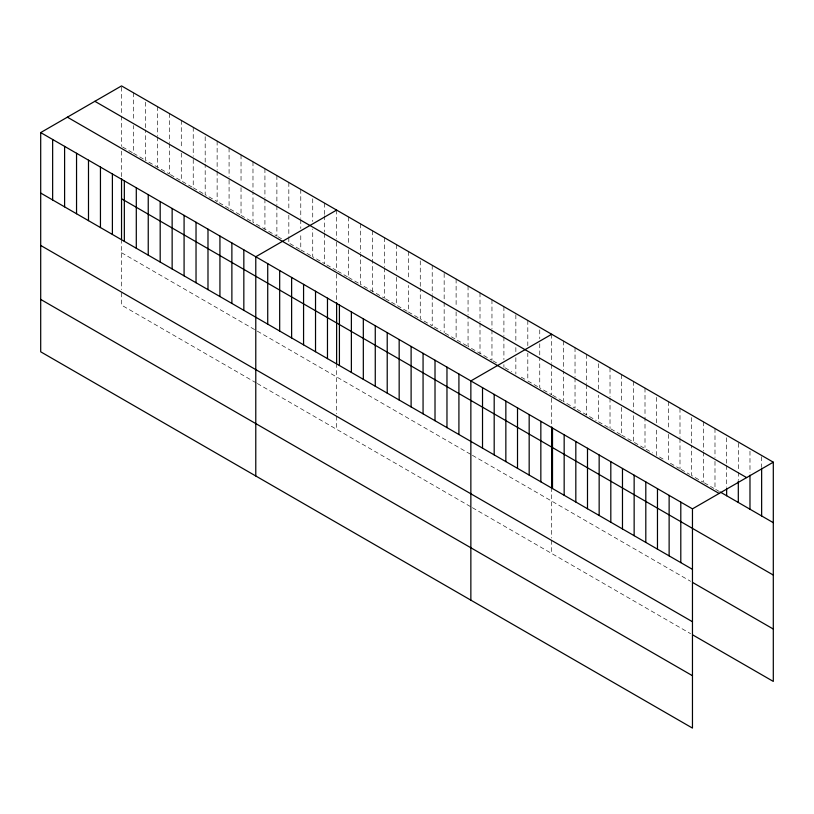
<?xml version="1.0" encoding="UTF-8"?>
<svg xmlns="http://www.w3.org/2000/svg" width="814" height="814" viewBox="0 0 814 814"><rect width="100%" height="100%" fill="white"/><g stroke="black" fill="none" stroke-linecap="round" stroke-linejoin="round"><path stroke-width="0.61" stroke-dasharray="4.07 3.05" d="M121.54 151.15L121.54 177.34M122.629 147.019L132.407 152.656M143.264 158.934L133.496 153.286L133.496 125.56M170.421 174.613L180.199 180.25M182.377 181.512L192.145 187.149M203.012 193.427L193.233 187.78L193.233 157.54M219.302 202.828L229.08 208.476L229.08 178.235M230.169 209.106L239.947 214.743M241.036 215.374L251.892 221.642M277.961 236.701L282.305 239.204M289.916 243.6L299.684 249.237M310.551 255.515L300.773 249.867L300.773 233.486M326.841 264.916L336.62 270.563L336.62 240.323M337.708 271.194L347.486 276.831M348.575 277.462L359.432 283.73M385.5 298.789L395.278 304.426M397.456 305.688L407.234 311.324M418.091 317.602L408.313 311.955L408.313 285.49M434.381 327.004L440.903 330.769M445.248 333.282L455.026 338.919M457.193 340.181L466.971 345.818M493.04 360.877L497.385 363.38M504.995 367.775L511.507 371.53M521.286 377.177L526.719 380.311M537.586 386.589L527.808 380.942L527.808 353.215M552.767 395.35L562.301 400.864M577.146 409.432L596.235 420.451M620.624 434.523L598.351 421.672L598.351 395.207M621.682 435.144L633.343 441.87L633.343 411.63M634.401 442.49L643.945 447.995M646.072 449.216L652.431 452.889M663.034 459.015L656.674 455.341L656.674 428.876M670.451 463.298L678.937 468.192M681.053 469.424L689.539 474.318M704.385 482.885L713.929 488.4M719.23 491.453L714.987 489.011L714.987 458.77M121.54 252.747L256.237 330.515M257.326 331.145L471.316 454.69M472.405 455.321L690.598 581.288M256.237 382.895L121.54 305.138L121.54 292.033M257.326 383.526L471.316 507.071M472.405 507.702L690.598 633.679M761.639 456.715L761.639 466.798M749.979 451.241L749.979 472.669M738.308 443.254L738.308 470.97M738.308 472.232L738.308 479.792M726.648 437.779L726.648 464.245M726.648 465.496L726.648 486.925M714.987 428.52L714.987 457.509M703.327 421.794L703.327 450.773M703.327 452.035L703.327 482.275L691.656 475.539L691.656 445.299M691.656 417.582L691.656 444.037M679.995 408.323L679.995 437.301M679.995 438.563L679.995 468.813M668.335 401.587L668.335 429.314M668.335 434.35L668.335 462.077M656.674 397.374L656.674 423.84M645.003 388.125L645.003 415.842M645.003 417.104L645.003 447.344M633.343 381.39L633.343 410.368M621.682 374.654L621.682 402.381M621.682 407.417L621.682 433.882M610.022 367.918L610.022 396.906M610.022 398.168L610.022 428.408M598.351 363.705L598.351 390.171M586.691 354.456L586.691 383.435M586.691 384.696L586.691 414.937M575.03 347.72L575.03 376.699M575.03 377.961L575.03 408.211L563.369 401.475L563.369 371.235M563.369 340.985L563.369 369.973M551.699 334.259L551.699 363.237M551.699 364.499L551.699 394.739L539.753 387.84L539.753 357.6M551.699 398.311L551.699 425.691M551.699 487.606L551.699 538.003M551.699 540.384L551.699 553.489M539.753 329.874L539.753 338.695M539.753 343.732L539.753 356.339M527.808 320.462L527.808 345.655M515.852 314.815L515.852 341.28M515.852 347.578L515.852 352.625M515.852 357.661L515.852 374.043M503.907 306.664L503.907 335.643M503.907 336.904L503.907 359.584M503.907 364.621L503.907 367.145M491.961 299.766L491.961 328.744M491.961 330.006L491.961 360.246L468.06 346.449L468.06 316.208M480.006 292.867L480.006 321.845M480.006 323.107L480.006 353.347M468.06 285.968L468.06 314.947M456.115 279.07L456.115 306.786M456.115 311.823L456.115 339.55M444.159 273.423L444.159 301.149M444.159 302.411L444.159 332.651M432.214 265.272L432.214 294.251M432.214 295.513L432.214 325.753L420.268 318.854L420.268 288.614M420.268 260.887L420.268 287.352M408.313 251.475L408.313 279.192M396.367 244.576L396.367 272.293M396.367 277.33L396.367 303.795M384.422 237.678L384.422 266.656M384.422 267.918L384.422 298.158L360.521 284.361L360.521 254.121M372.466 230.779L372.466 291.259M360.521 223.881L360.521 252.859M348.575 216.982L348.575 244.699M348.575 249.735L348.575 276.2M336.62 210.083L336.62 239.062M336.62 274.135L336.62 301.516M336.62 363.431L336.62 413.827M336.62 416.208L336.62 429.314M324.674 203.185L324.674 214.52M324.674 215.781L324.674 232.163M324.674 233.425L324.674 263.665L312.729 256.766L312.729 229.039M312.729 198.799L312.729 221.479M300.773 189.387L300.773 218.366M300.773 219.627L300.773 228.449M288.828 182.489L288.828 210.205M288.828 215.242L288.828 236.671M288.828 237.932L288.828 241.707M276.882 175.59L276.882 204.568M276.882 205.83L276.882 236.07L252.981 222.273L252.981 192.033M264.926 168.691L264.926 197.67M264.926 198.931L264.926 229.172M252.981 161.793L252.981 190.771M241.036 154.894L241.036 182.611M241.036 187.647L241.036 214.113M229.08 147.995L229.08 176.974M217.135 141.097L217.135 170.075M217.135 171.337L217.135 201.577L205.189 194.678L205.189 164.438M205.189 136.711L205.189 163.176M193.233 127.299L193.233 156.278M181.288 120.401L181.288 148.117M181.288 153.154L181.288 180.881M169.343 113.502L169.343 142.481M169.343 143.742L169.343 173.982L145.441 160.185L145.441 129.945M157.387 106.603L157.387 135.582M157.387 136.844L157.387 167.084M145.441 102.218L145.441 128.683M133.496 92.806L133.496 120.523M121.54 87.159L121.54 114.886M121.54 116.148L121.54 146.388M121.54 239.255L121.54 289.652"/><path stroke-width="1.22" d="M40.7 132.58L692.46 508.862L692.46 728.092L40.7 351.811L40.7 132.58L121.54 85.908L773.3 462.189L773.3 681.42L692.714 634.9M336.62 210.083L255.779 256.756L255.779 475.987M551.699 334.259L470.858 380.932L470.858 600.162M692.46 508.862L773.3 462.189M94.862 101.302L746.621 477.594M720.288 492.073L773.3 522.68M67.379 117.175L719.138 493.467M121.54 198.779L773.3 575.06M40.7 193.06L692.46 569.352M692.714 582.519L773.3 629.039M40.7 245.452L692.46 621.733M40.7 299.42L692.46 675.712M761.639 468.06L761.639 515.944M749.979 475.183L749.979 509.208M738.308 481.054L738.308 502.472M726.648 488.186L726.648 495.746M680.799 502.136L680.799 562.616M669.128 495.4L669.128 555.881M657.468 488.665L657.468 549.155M645.807 481.929L645.807 542.419M634.147 475.203L634.147 535.683M622.476 468.467L622.476 528.947M610.815 461.731L610.815 522.212M599.155 454.995L599.155 515.486M587.494 448.26L587.494 508.75M575.824 441.534L575.824 502.014M564.163 434.798L564.163 495.278M552.503 428.062L552.503 488.553M551.699 426.882L551.699 487.606M540.842 421.326L540.842 481.817M529.171 414.601L529.171 475.081M517.511 407.865L517.511 468.345M505.85 401.129L505.85 461.609M494.19 394.393L494.19 454.884M482.519 387.657L482.519 448.148M458.913 374.033L458.913 434.513M446.967 367.134L446.967 427.615M435.012 360.236L435.012 420.716M423.066 353.337L423.066 413.817M411.111 346.438L411.111 406.919M399.165 339.54L399.165 400.02M387.22 332.641L387.22 393.121M375.264 325.742L375.264 386.223M363.319 318.844L363.319 379.324M351.373 311.945L351.373 372.425M339.418 305.047L339.418 365.527M336.62 302.706L336.62 363.431M327.472 298.148L327.472 358.628M315.527 291.249L315.527 351.729M303.571 284.351L303.571 344.831M291.626 277.452L291.626 337.932M279.68 270.553L279.68 331.033M267.725 263.655L267.725 324.135M243.834 249.857L243.834 310.338M231.878 242.959L231.878 303.439M219.933 236.06L219.933 296.54M207.987 229.161L207.987 289.642M196.032 222.263L196.032 282.743M184.086 215.364L184.086 275.844M172.141 208.465L172.141 268.946M160.185 201.567L160.185 262.047M148.24 194.668L148.24 255.148M136.294 187.769L136.294 248.25M124.339 180.871L124.339 241.351M121.54 178.531L121.54 239.255M112.393 173.972L112.393 234.452M100.448 167.073L100.448 227.554M88.492 160.175L88.492 220.655M76.547 153.276L76.547 213.756M64.601 146.378L64.601 206.858M52.645 139.479L52.645 199.959"/></g></svg>
